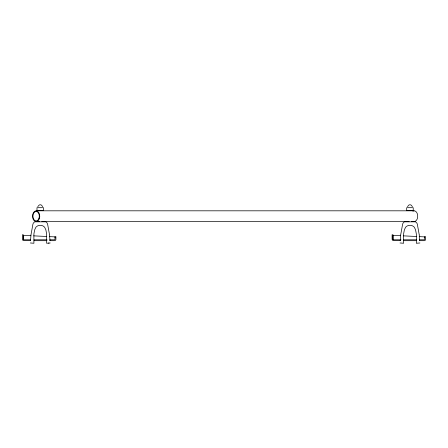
<?xml version="1.0" encoding="UTF-8"?>
<svg xmlns="http://www.w3.org/2000/svg" width="448" height="448" viewBox="0 0 448 448"><rect width="100%" height="100%" fill="white"/><g stroke="black" fill="none" stroke-linecap="round" stroke-linejoin="round"><path stroke-width="0.67" d="M55.003 237.446L55.003 236.891L49.487 236.622M424.704 237.446L424.704 236.891L419.194 236.622M30.514 240.688L30.968 235.105M400.215 240.688L400.674 235.105M30.996 234.774L32.917 224.162L33.387 223.02L34.664 221.822L45.864 221.822L47.141 223.02L47.611 224.162L49.532 234.769M400.702 234.774L402.623 224.162L403.094 223.02L404.37 221.822L415.565 221.822L416.847 223.02L417.318 224.162L419.238 234.769M37.772 206.623L39.245 204.999L40.275 204.742L41.3 204.999L42.762 206.623M407.473 206.623L408.946 204.999L409.976 204.742L411.001 204.999L412.468 206.623M48.423 243.113L49.045 243.057M50.198 242.967L46.626 243.258L46.626 233.99L45.864 229.835L44.582 227.147C42.241 224.622 38.287 224.622 35.952 227.147L34.664 229.835L33.902 233.99L33.902 243.258L30.33 242.967M419.905 242.967L416.332 243.258L416.332 233.99L415.57 229.835L414.282 227.147C411.947 224.622 407.988 224.622 405.653 227.147L404.37 229.835L403.603 233.99L403.603 243.258L400.03 242.967M42.907 210.594L43.518 210.594L43.518 207.693L36.988 207.693L36.988 210.594L38.965 210.594M41.054 210.594L41.81 210.594M406.694 210.594L413.224 210.594L413.224 207.693L406.694 207.693L406.694 210.594L407.378 210.594M408.481 210.594L409.405 210.594M411.382 210.594L413.224 210.594M36.988 210.594L43.518 210.594M36.137 210.812A5.393 3.634 -90 0 1 39.284 218.898A5.393 3.634 -90 0 1 32.995 218.898A5.393 3.634 -90 0 1 36.137 210.812L414.098 210.812M36.137 221.598L39.637 221.598M41.737 221.598L409.198 221.598M411.298 221.598L414.098 221.598A5.393 3.634 -90 0 0 417.67 215.264A5.393 3.634 -90 0 0 412.849 211.142M30.587 240.688L22.932 240.402L22.4 239.35L22.4 234.752L23.296 234.752L23.296 239.35L23.738 239.798L30.587 239.798M34.014 239.798L47.023 239.798M49.762 239.798L54.555 239.798L55.003 239.35L55.003 236.667L55.894 236.667L55.894 239.35A1.338 1.338 0 0 1 54.555 240.688L49.762 240.688M400.294 240.688L392.638 240.402L392.106 239.35L392.106 234.752L392.997 234.752L392.997 239.35L393.445 239.798L400.977 239.798M403.715 239.798L416.73 239.798M419.468 239.798L424.262 239.798L424.704 239.35L424.704 236.667L425.6 236.667L425.6 239.35A1.338 1.338 0 0 1 424.262 240.688L419.468 240.688M34.014 240.688L47.023 240.688M403.715 240.688L416.73 240.688M400.579 235.715L392.997 235.351L393.002 239.35L393.445 239.798M403.34 235.85L416.433 236.488M30.878 235.715L23.296 235.351L23.296 239.35L23.738 239.798M33.634 235.85L46.732 236.488M419.261 235.105L419.72 240.688M49.56 235.105L50.014 240.688M38.892 218.568A4.721 3.181 -90 0 0 36.137 211.478A4.721 3.181 -90 0 0 33.382 218.568A4.721 3.181 -90 0 0 38.892 218.568"/></g></svg>
